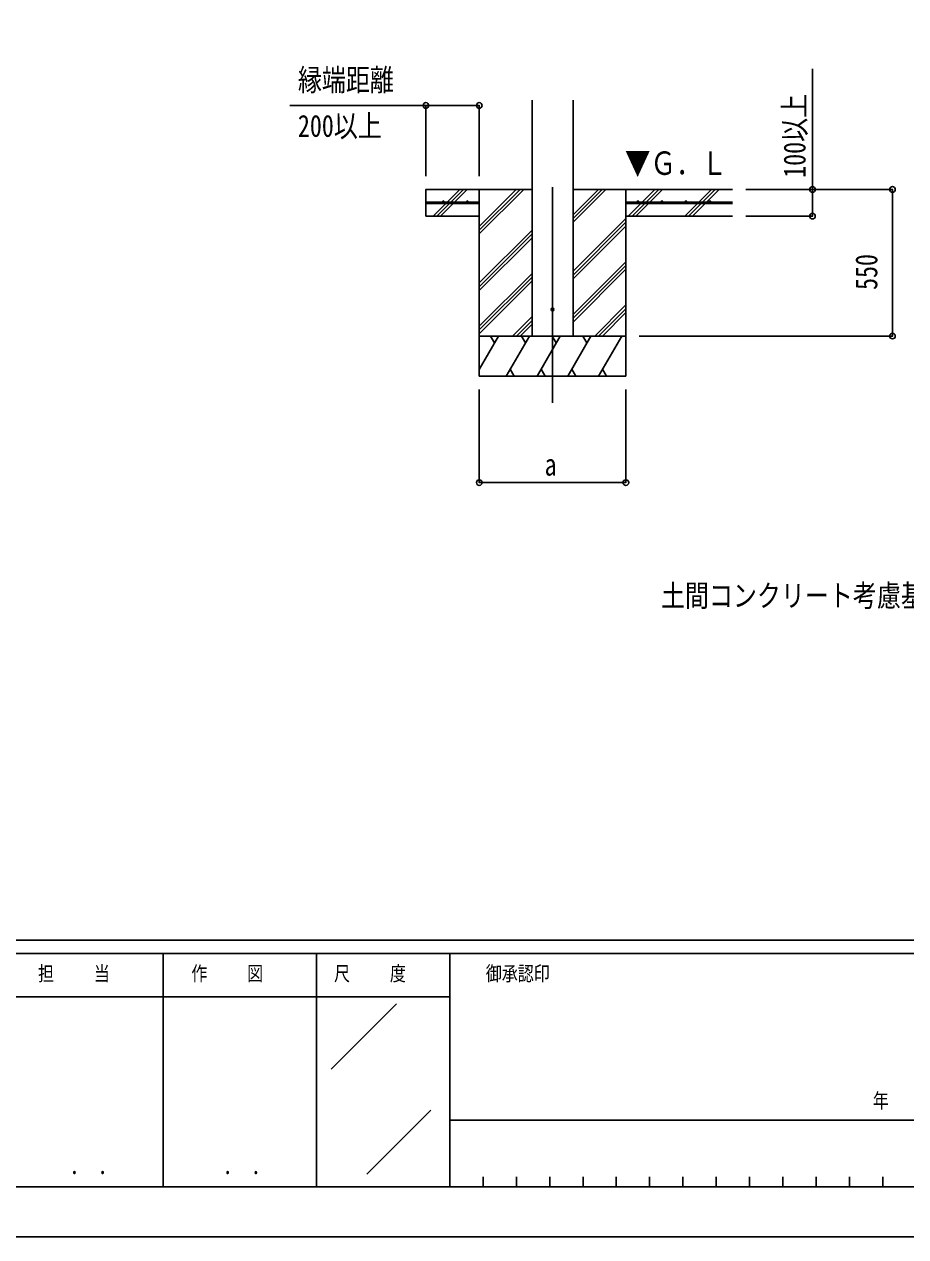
# Model space of a CAD drawing. Units: millimetres, scale not verified. Extents: x -10512 to 10512, y -7425 to 7425.
# Drawn here: x 3866 to 7173, y -7425 to -2875 of the extents above; entities that cross this region are included whole.
import ezdxf
from ezdxf.enums import TextEntityAlignment as Align

# ---------------------------------------------------------------- set-up
doc = ezdxf.new("R2010")
doc.units = ezdxf.units.MM
doc.header["$LTSCALE"] = 40
for name, color, linetype in [('0-2_USER1', 3, 'Continuous'), ('0-4_YKK_12', 2, 'Continuous'), ('0-5_YKK_13', 4, 'Continuous'), ('0-6_YKK_A1', 4, 'Continuous'), ('0-7_YKK_D', 6, 'Continuous'), ('0-8_YKK_ZWAK', 7, 'Continuous')]:
    doc.layers.add(name, color=color, linetype=linetype)
doc.styles.add('ＭＳ ゴシック', font='')
doc.styles.get('ＭＳ ゴシック').set_extended_font_data('MS Gothic')

msp = doc.modelspace()

# ---------------------------------------------------------------- linework, layer by layer
at = {"layer": '0-4_YKK_12'}
msp.add_line((5848.48, -3485.83), (5848.48, -4295.04), dxfattribs=at)
at = {"layer": '0-5_YKK_13'}
msp.add_circle((5848.48, -3945.04), 5, dxfattribs=at)
at = {"layer": '0-6_YKK_A1'}
for p, q in [((5771.48, -4045.04), (5771.48, -3159.69)), ((5925.48, -4045.04), (5925.48, -3159.69)), ((5452.44, -3542.54), (5499.94, -3495.04)), ((5466.59, -3542.54), (5514.09, -3495.04)), ((5480.73, -3542.54), (5528.23, -3495.04)), ((5573.48, -3495.04), (5573.48, -4195.04)), ((5573.48, -3661.92), (5740.36, -3495.04)), ((5573.48, -3647.78), (5726.22, -3495.04)), ((5573.48, -3633.64), (5712.08, -3495.04)), ((5925.48, -3618.29), (6048.73, -3495.04)), ((5925.48, -3604.15), (6034.59, -3495.04)), ((5925.48, -3590), (6020.44, -3495.04)), ((5925.48, -3495.04), (6523.48, -3495.04)), ((6123.48, -3495.04), (6123.48, -4195.04)), ((6185.08, -3542.54), (6232.58, -3495.04)), ((6199.22, -3542.54), (6246.72, -3495.04)), ((6213.36, -3542.54), (6260.86, -3495.04)), ((6397.21, -3542.54), (6444.71, -3495.04)), ((6411.35, -3542.54), (6458.85, -3495.04)), ((6425.49, -3542.54), (6472.99, -3495.04)), ((5573.48, -3542.54), (5373.48, -3542.54)), ((5573.48, -3547.54), (5373.48, -3547.54)), ((5401.35, -3593.64), (5447.44, -3547.54)), ((5414.09, -3595.04), (5461.59, -3547.54)), ((5428.23, -3595.04), (5475.73, -3547.54)), ((5573.48, -3542.54), (5573.48, -3547.54)), ((6123.48, -3542.54), (6523.48, -3542.54)), ((6123.48, -3542.54), (6123.48, -3547.54)), ((6123.48, -3547.54), (6523.48, -3547.54)), ((6132.58, -3595.04), (6180.08, -3547.54)), ((6146.72, -3595.04), (6194.22, -3547.54)), ((6160.86, -3595.04), (6208.36, -3547.54)), ((6344.71, -3595.04), (6392.21, -3547.54)), ((6358.85, -3595.04), (6406.35, -3547.54)), ((6372.99, -3595.04), (6420.49, -3547.54)), ((5573.48, -3595.04), (5373.48, -3595.04)), ((5925.48, -3802.13), (6123.48, -3604.14)), ((5925.48, -3816.28), (6123.48, -3618.28)), ((5925.48, -3830.42), (6123.48, -3632.42)), ((6123.48, -3595.04), (6523.48, -3595.04)), ((5573.48, -3845.77), (5771.48, -3647.77)), ((5573.48, -3859.91), (5771.48, -3661.91)), ((5573.48, -3874.05), (5771.48, -3676.05)), ((5925.48, -3964.26), (6123.48, -3766.27)), ((5573.48, -4007.9), (5771.48, -3809.9)), ((5925.48, -3978.41), (6123.48, -3780.41)), ((5925.48, -3992.55), (6123.48, -3794.55)), ((5573.48, -4022.04), (5771.48, -3824.04)), ((5573.48, -4036.18), (5771.48, -3838.18)), ((6006.84, -4045.04), (6123.48, -3928.4)), ((6020.98, -4045.04), (6123.48, -3942.54)), ((6035.12, -4045.04), (6123.48, -3956.68)), ((5698.47, -4045.04), (5771.48, -3972.03)), ((5712.61, -4045.04), (5771.48, -3986.17)), ((5726.75, -4045.04), (5771.48, -4000.32)), ((6123.48, -4045.04), (5573.48, -4045.04)), ((5573.48, -4170.49), (5645.91, -4045.04)), ((5630.91, -4071.02), (5615.9, -4045.04)), ((5674.78, -4195.04), (5761.38, -4045.04)), ((5746.38, -4071.02), (5731.38, -4045.04)), ((5790.25, -4195.04), (5876.85, -4045.04)), ((5861.85, -4071.02), (5846.85, -4045.04)), ((5905.72, -4195.04), (5992.32, -4045.04)), ((5977.32, -4071.02), (5962.32, -4045.04)), ((6021.19, -4195.04), (6107.79, -4045.04)), ((6077.79, -4045.04), (6077.79, -4045.04)), ((5689.77, -4169.06), (5704.77, -4195.04)), ((5805.24, -4169.06), (5820.24, -4195.04)), ((5920.71, -4169.06), (5935.71, -4195.04)), ((6036.18, -4169.06), (6051.18, -4195.04)), ((5573.48, -4195.04), (6123.48, -4195.04))]:
    msp.add_line(p, q, dxfattribs=at)
msp.add_lwpolyline([(5771.48, -3495.04), (5373.48, -3495.04), (5373.48, -3595.04)], dxfattribs=at)
for centre in [(5438.48, -3540.04), (5528.48, -3540.04), (6168.48, -3540.04), (6258.48, -3540.04), (6348.48, -3540.04), (6438.48, -3540.04)]:
    msp.add_circle(centre, 2.5, dxfattribs=at)
at = {"layer": '0-7_YKK_D'}
for p, q in [((5373.48, -3445.04), (5373.48, -3178.78)), ((5573.48, -3445.04), (5573.48, -3178.78)), ((6573.48, -3495.04), (7124.48, -3495.04)), ((6573.48, -3495.04), (6824.48, -3495.04)), ((7123.48, -4045.04), (7123.48, -3495.04)), ((6573.48, -3595.04), (6824.48, -3595.04)), ((6173.48, -4045.04), (7124.48, -4045.04)), ((5573.48, -4245.04), (5573.48, -4596.04)), ((6123.48, -4245.04), (6123.48, -4596.04)), ((5573.48, -4595.04), (6123.48, -4595.04))]:
    msp.add_line(p, q, dxfattribs=at)
for points in [[(6823.48, -3595.04), (6823.48, -3495.04), (6823.48, -3041.74)], [(5573.48, -3179.78), (5373.48, -3179.78), (4862.98, -3179.78)]]:
    msp.add_lwpolyline(points, dxfattribs=at)
for centre in [(5373.48, -3179.78), (5573.48, -3179.78), (6823.48, -3495.04), (7123.48, -3495.04), (6823.48, -3595.04), (7123.48, -4045.04), (5573.48, -4595.04), (6123.48, -4595.04)]:
    msp.add_circle(centre, 10.62, dxfattribs=at)
at = {"layer": '0-8_YKK_ZWAK'}
for p, q in [((9737.55, -6312.5), (-9762.45, -6312.5)), ((4387.55, -6362.5), (4387.55, -7237.5)), ((4962.55, -6362.5), (4962.55, -7237.5)), ((5462.55, -6362.5), (4962.55, -6362.5)), ((8043.8, -6362.5), (5462.55, -6362.5)), ((5462.55, -6362.5), (5462.55, -7237.5)), ((4962.55, -6525), (3237.55, -6525)), ((4962.55, -6525), (5462.55, -6525)), ((5017.76, -6795.73), (5262.59, -6550.9)), ((5151.68, -7189.97), (5392.23, -6949.42)), ((5462.55, -6987.5), (8043.8, -6987.5)), ((5587.55, -7200), (5587.55, -7237.5)), ((5712.55, -7200), (5712.55, -7237.5)), ((5837.55, -7200), (5837.55, -7237.5)), ((5962.55, -7200), (5962.55, -7237.5)), ((6087.55, -7200), (6087.55, -7237.5)), ((6212.55, -7200), (6212.55, -7237.5)), ((6337.55, -7200), (6337.55, -7237.5)), ((6462.55, -7200), (6462.55, -7237.5)), ((6587.55, -7200), (6587.55, -7237.5)), ((6712.55, -7200), (6712.55, -7237.5)), ((6837.55, -7200), (6837.55, -7237.5)), ((6962.55, -7200), (6962.55, -7237.5)), ((7087.55, -7200), (7087.55, -7237.5)), ((3237.55, -7237.5), (4962.55, -7237.5)), ((4962.55, -7237.5), (5462.55, -7237.5)), ((5462.55, -7237.5), (8043.8, -7237.5))]:
    msp.add_line(p, q, dxfattribs=at)
msp.add_lwpolyline([(-10512.5, -7425), (10512.5, -7425), (10512.5, 7425), (-10512.5, 7425)], close=True, dxfattribs=at)
msp.add_lwpolyline([(4962.55, -6362.5), (3237.55, -6362.5), (3237.55, -7237.5)], dxfattribs=at)

# ---------------------------------------------------------------- texts
at = {"layer": '0-2_USER1', "style": 'ＭＳ ゴシック', "width": 0.8}
msp.add_text('土間コンクリート考慮基礎の場合', height=82.48, dxfattribs=at).set_placement((6255, -5085.04), align=Align.BOTTOM_LEFT)
at = {"layer": '0-6_YKK_A1', "style": 'ＭＳ ゴシック', "width": 0.8}
msp.add_text('▼Ｇ．Ｌ', height=87.98, dxfattribs=at).set_placement((6119.61, -3466.59), align=Align.BOTTOM_LEFT)
at = {"layer": '0-7_YKK_D', "style": 'ＭＳ ゴシック', "width": 0.8}
for s, p in [('縁端距離', (4892.98, -3149.78)), ('200以上', (4892.98, -3322.28)), ('a', (5818.48, -4593.37))]:
    msp.add_text(s, height=82.48, dxfattribs=at).set_placement(p, align=Align.BOTTOM_LEFT)
for s, p in [('100以上', (6822.08, -3451.14)), ('550', (7091.48, -3872.04))]:
    msp.add_text(s, height=82.48, rotation=90, dxfattribs=at).set_placement(p, align=Align.BOTTOM_LEFT)
at = {"layer": '0-8_YKK_ZWAK', "style": 'ＭＳ ゴシック', "width": 0.8}
for s, height, p in [('担     当', 54.99, (3918.05, -6481.25)), ('作     図', 54.99, (4493.05, -6481.25)), ('尺     度', 54.99, (5028.55, -6481.25)), ('御承認印', 54.99, (5597.85, -6481.25)), ('年        月        日', 54.99, (7049.77, -6958.04)), ('． ．', 64.79, (4037.5, -7210.88)), ('． ．', 64.79, (4612.5, -7210.88))]:
    msp.add_text(s, height=height, dxfattribs=at).set_placement(p, align=Align.BOTTOM_LEFT)

doc.saveas('drawing.dxf')
